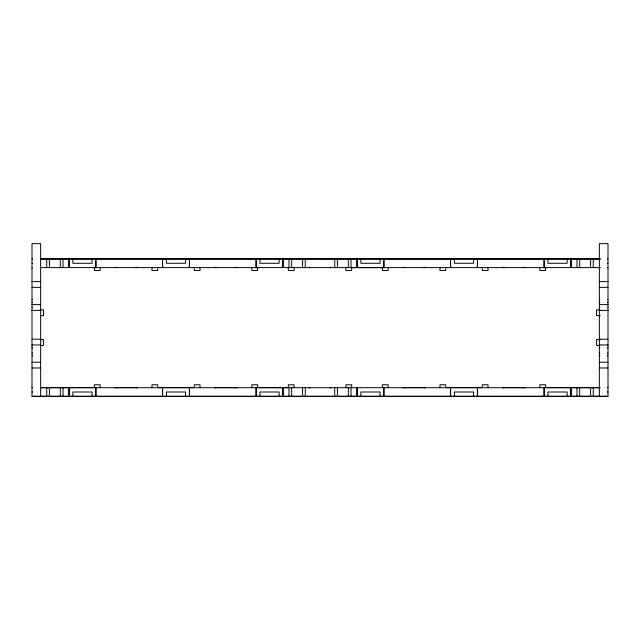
<?xml version="1.0" encoding="UTF-8"?>
<svg xmlns="http://www.w3.org/2000/svg" width="640" height="640" viewBox="0 0 640 640"><rect width="100%" height="100%" fill="white"/><g stroke="black" fill="none" stroke-linecap="round" stroke-linejoin="round"><path stroke-width="0.96" d="M32 258.984L32.544 259.032M607.464 259.032L608 258.984M32 263.352L32.544 263.352M607.464 263.352L608 263.352M40.64 267.608L600.32 267.608M32 267.672L32.544 267.672M599.36 267.672L599.904 267.672M607.464 267.672L608 267.672M32 281.592L40.64 281.592M599.36 281.592L608 281.592M32 287.352L40.64 287.352M599.36 287.352L608 287.352M32 299.432L32.544 299.432M599.36 299.432L599.904 299.432M607.464 299.432L608 299.432M32 302.272L32.544 302.272M599.36 302.272L599.904 302.272M607.464 302.272L608 302.272M32 304.632L40.64 304.632M599.36 304.632L608 304.632M32 307.472L32.544 307.472M599.36 307.472L599.904 307.472M607.464 307.472L608 307.472M40.64 309.888L43.52 309.888L43.52 315.648L40.64 315.648M599.36 309.888L596.48 309.888L596.48 315.648L600.32 315.648M32 310.312L32.544 310.312M599.36 310.312L599.904 310.312M607.464 310.312L608 310.312M32 310.392L40.64 310.392M599.36 310.392L608 310.392M32 339.192L40.64 339.192M599.36 339.192L608 339.192M40.64 339.648L43.52 339.648L43.52 345.408L40.64 345.408M600.32 339.648L596.48 339.648L596.48 345.408L599.36 345.408M32 344.952L40.64 344.952M599.36 344.952L608 344.952M32 345.032L32.544 345.032M599.36 345.032L599.904 345.032M607.464 345.032L608 345.032M32 347.872L32.544 347.872M599.36 347.872L599.904 347.872M607.464 347.872L608 347.872M32 353.072L32.544 353.072M599.36 353.072L599.904 353.072M607.464 353.072L608 353.072M32 355.912L32.544 355.912M599.36 355.912L599.904 355.912M607.464 355.912L608 355.912M32 362.232L40.64 362.232M599.36 362.232L608 362.232M32 367.992L40.64 367.992M599.36 367.992L608 367.992M40.64 387.648L94.4 387.648L94.4 384.768L100.16 384.768L100.16 387.648M599.36 387.648L545.6 387.648L545.6 384.768L539.84 384.768L539.84 387.648M32 387.672L32.544 387.672M40.64 387.688L600.32 387.688M607.464 387.672L608 387.672M32 391.992L32.544 391.992M607.464 391.992L608 391.992M40.64 396.328L40.64 243.672L32 243.672L32 396.328L608 396.312L608 243.672L599.36 243.672L599.36 396.328M32 396.328L608 396.328M593.288 258.968L593.288 267.608M593.288 387.688L593.288 396.328M590.568 258.968L590.568 267.608M590.568 387.688L590.568 396.328M579.712 258.968L579.712 267.608M579.712 387.688L579.712 396.328M576.992 258.968L576.992 267.608M576.992 387.688L576.992 396.328M571.04 258.968L571.04 267.608M571.04 387.688L571.04 396.328M570.92 258.968L570.92 267.608M570.92 387.688L570.92 396.328M567.152 258.968L567.152 263.288L547.952 263.288L547.952 258.968M567.152 396.328L567.152 392.008L547.952 392.008L547.952 396.328M545.6 267.648L545.6 270.528L539.84 270.528L539.84 267.648M544.184 258.968L544.184 267.608M544.184 387.688L544.184 396.328M544.064 258.968L544.064 267.608M544.064 387.688L544.064 396.328M488 267.648L488 270.528L482.24 270.528L482.24 267.648M488 387.648L488 384.768L482.24 384.768L482.24 387.648L445.76 387.648L445.76 384.768L440 384.768L440 387.648M477.488 258.968L477.488 267.608M477.488 387.688L477.488 396.328M477.368 258.968L477.368 267.608M477.368 387.688L477.368 396.328M473.6 258.968L473.6 263.288L454.4 263.288L454.4 258.968M473.6 396.328L473.6 392.008L454.4 392.008L454.4 396.328M450.632 258.968L450.632 267.608M450.632 387.688L450.632 396.328M450.512 258.968L450.512 267.608M450.512 387.688L450.512 396.328M445.76 267.648L445.76 270.528L440 270.528L440 267.648M388.16 267.648L388.16 270.528L382.4 270.528L382.4 267.648L351.68 267.624L351.68 270.504L345.92 270.504L345.92 267.624M388.16 387.648L388.16 384.768L382.4 384.768L382.4 387.648M383.936 258.968L383.936 267.608M383.936 387.688L383.936 396.328M383.816 258.968L383.816 267.608M383.816 387.688L383.816 396.328M380.048 258.968L380.048 263.288L360.848 263.288L360.848 258.968M380.048 396.328L380.048 392.008L360.848 392.008L360.848 396.328M357.08 258.968L357.08 267.608M357.08 387.688L357.08 396.328M356.96 258.968L356.96 267.608M356.96 387.688L356.96 396.328M351.68 387.672L351.68 384.792L345.92 384.792L345.92 387.672M351.008 258.968L351.008 267.608M351.008 387.688L351.008 396.328M348.288 258.968L348.288 267.608M348.288 387.688L348.288 396.328M337.432 258.968L337.432 267.608M337.432 387.688L337.432 396.328M334.712 258.968L334.712 267.608M334.712 387.688L334.712 396.328M305.288 258.968L305.288 267.608M305.288 387.688L305.288 396.328M302.568 258.968L302.568 267.608M302.568 387.688L302.568 396.328M294.08 267.624L294.08 270.504L288.32 270.504L288.32 267.624M294.08 387.672L294.08 384.792L288.32 384.792L288.32 387.672L257.6 387.648L257.6 384.768L251.84 384.768L251.84 387.648M291.712 258.968L291.712 267.608M291.712 387.688L291.712 396.328M288.992 258.968L288.992 267.608M288.992 387.688L288.992 396.328M283.04 258.968L283.04 267.608M283.04 387.688L283.04 396.328M282.92 258.968L282.92 267.608M282.92 387.688L282.92 396.328M279.152 258.968L279.152 263.288L259.952 263.288L259.952 258.968M279.152 396.328L279.152 392.008L259.952 392.008L259.952 396.328M257.6 267.648L257.6 270.528L251.84 270.528L251.84 267.648M256.184 258.968L256.184 267.608M256.184 387.688L256.184 396.328M256.064 258.968L256.064 267.608M256.064 387.688L256.064 396.328M200 267.648L200 270.528L194.24 270.528L194.24 267.648M200 387.648L200 384.768L194.24 384.768L194.24 387.648L157.76 387.648L157.76 384.768L152 384.768L152 387.648M189.488 258.968L189.488 267.608M189.488 387.688L189.488 396.328M189.368 258.968L189.368 267.608M189.368 387.688L189.368 396.328M185.6 258.968L185.6 263.288L166.4 263.288L166.4 258.968M185.6 396.328L185.6 392.008L166.4 392.008L166.4 396.328M162.632 258.968L162.632 267.608M162.632 387.688L162.632 396.328M162.512 258.968L162.512 267.608M162.512 387.688L162.512 396.328M157.76 267.648L157.76 270.528L152 270.528L152 267.648M100.16 267.648L100.16 270.528L94.4 270.528L94.4 267.648M95.936 258.968L95.936 267.608M95.936 387.688L95.936 396.328M95.816 258.968L95.816 267.608M95.816 387.688L95.816 396.328M92.048 258.968L92.048 263.288L72.848 263.288L72.848 258.968M92.048 396.328L92.048 392.008L72.848 392.008L72.848 396.328M69.08 258.968L69.08 267.608M69.08 387.688L69.08 396.328M68.96 258.968L68.96 267.608M68.96 387.688L68.96 396.328M63.008 258.968L63.008 267.608M63.008 387.688L63.008 396.328M60.288 258.968L60.288 267.608M60.288 387.688L60.288 396.328M49.432 258.968L49.432 267.608M49.432 387.688L49.432 396.328M46.712 258.968L46.712 267.608M46.712 387.688L46.712 396.328M137.04 388.128A2.16 2.16 0 0 0 135.68 387.648L116.48 387.648A2.16 2.16 0 0 0 115.12 388.128M236.88 388.128A2.16 2.16 0 0 0 235.52 387.648L216.32 387.648A2.16 2.16 0 0 0 214.96 388.128M137.04 267.168A2.16 2.16 0 0 1 135.68 267.648M116.48 267.648A2.16 2.16 0 0 1 115.12 267.168M236.88 267.168A2.16 2.16 0 0 1 235.52 267.648M216.32 267.648A2.16 2.16 0 0 1 214.96 267.168M425.04 388.128A2.16 2.16 0 0 0 423.68 387.648L404.48 387.648A2.16 2.16 0 0 0 403.12 388.128M524.88 388.128A2.16 2.16 0 0 0 523.52 387.648L504.32 387.648A2.16 2.16 0 0 0 502.96 388.128M425.04 267.168A2.16 2.16 0 0 1 423.68 267.648M404.48 267.648A2.16 2.16 0 0 1 403.12 267.168M524.88 267.168A2.16 2.16 0 0 1 523.52 267.648M504.32 267.648A2.16 2.16 0 0 1 502.96 267.168M329.6 387.672A2.16 2.16 0 0 1 330.96 388.152M309.04 388.152A2.16 2.16 0 0 1 310.4 387.672M330.96 267.144A2.16 2.16 0 0 1 329.6 267.624M310.4 267.624A2.16 2.16 0 0 1 309.04 267.144M600.32 258.968L40.64 258.968L600.32 258.984"/></g></svg>
